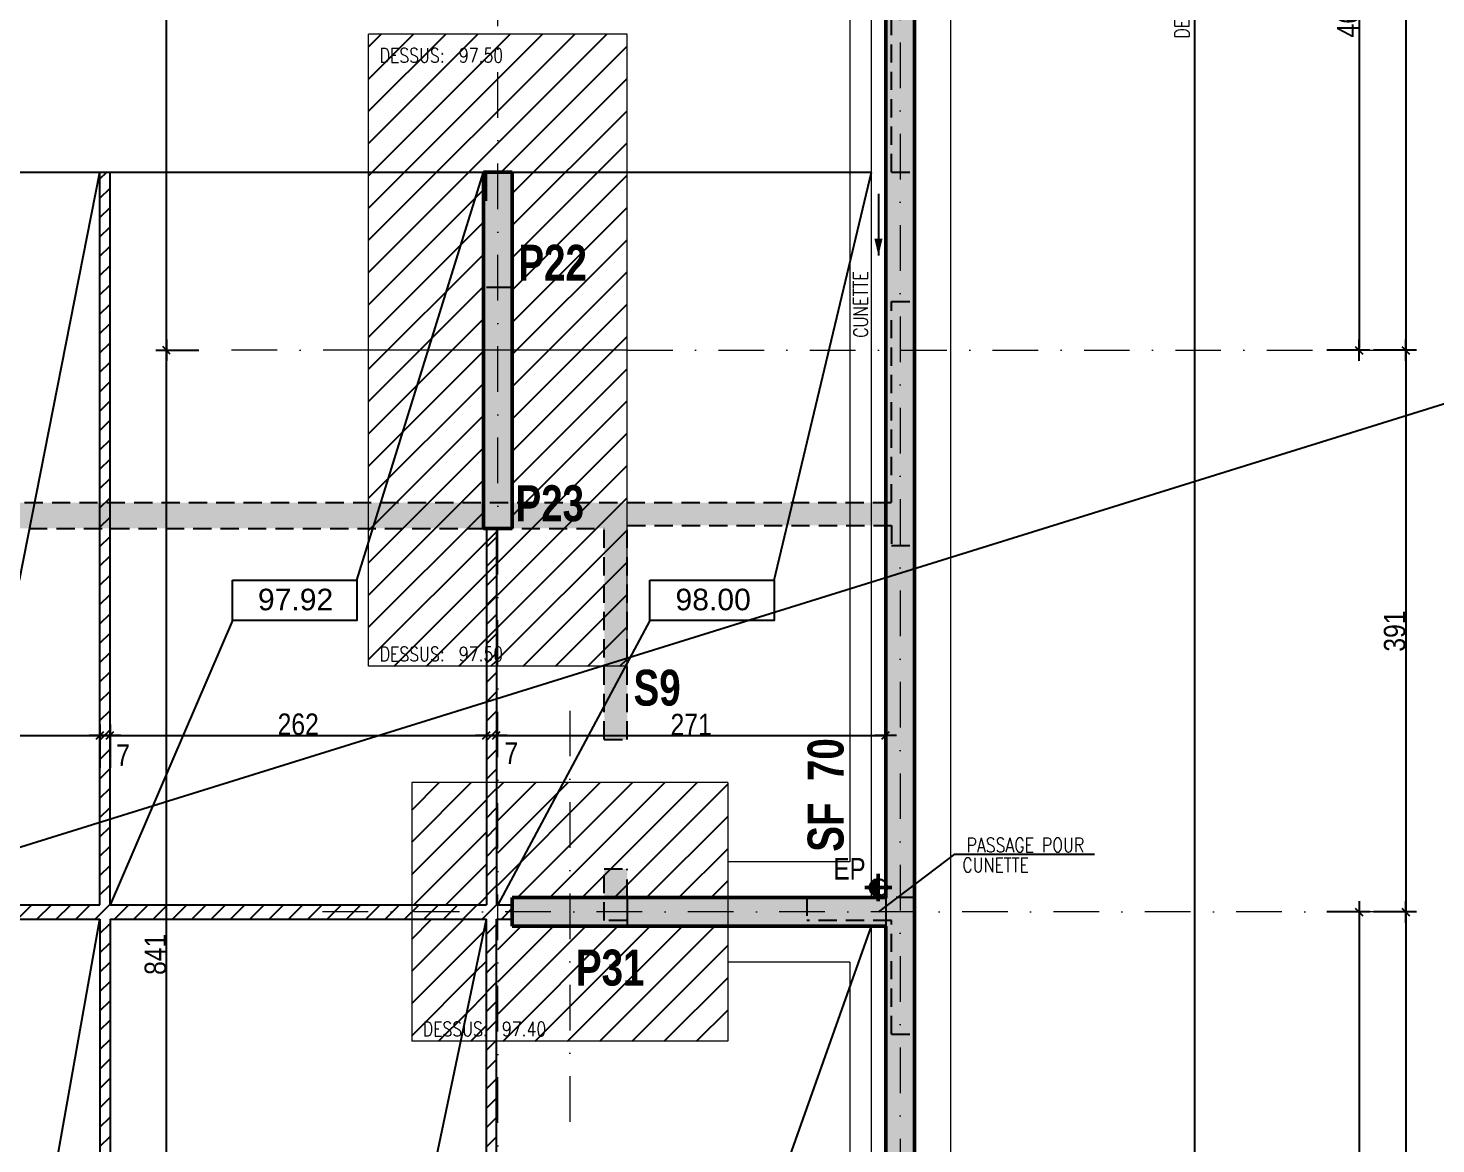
# Model space of a CAD drawing. Header units: centimetres. Extents: x 16433 to 114398, y -50094 to -12305.
# Drawn here: x 43999 to 44979, y -19345 to -18568 of the extents above; entities that cross this region are included whole.
import ezdxf
from ezdxf.enums import TextEntityAlignment as Align

# ---------------------------------------------------------------- set-up
doc = ezdxf.new("R2010")
doc.units = ezdxf.units.CM
doc.header["$LTSCALE"] = 0.5
for name, pattern in [('CACHEX2', [19.05, 12.7, -6.35]), ('TIRETPT2', [12.7, 6.35, -3.175, 0, -3.175]), ('TIRETPTX2', [50.8, 25.4, -12.7, 0, -12.7])]:
    doc.linetypes.add(name, pattern=pattern)
doc.layers.get('DEFPOINTS').update_dxf_attribs({"linetype": 'CONTINUOUS'})
for name, color, linetype in [('01_cloisons', 1, 'CONTINUOUS'), ('01_cote_gen', 4, 'CONTINUOUS'), ('01_murs_sup', 2, 'CACHEX2'), ('01_poch_murs', 253, 'CONTINUOUS'), ('01_poch_poteaux', 250, 'CONTINUOUS'), ('01_poch_Semelles', 253, 'CONTINUOUS'), ('01_resv', 32, 'CONTINUOUS'), ('01_texte', 230, 'CONTINUOUS'), ('AA_COTES', 2, 'CONTINUOUS')]:
    doc.layers.add(name, color=color, linetype=linetype)
for name, color, linetype, lineweight in [('01_murs_coup', 5, 'CONTINUOUS', 60), ('01_sem', 42, 'CONTINUOUS', 15), ('01_tram_axes', 2, 'TIRETPTX2', 9)]:
    doc.layers.add(name, color=color, linetype=linetype, lineweight=lineweight)
doc.styles.add('ARIAL', font='arial.ttf')
doc.styles.add('impact', font='impact.ttf')
doc.styles.add('MATTE_TXT', font='arial.ttf')
doc.styles.add('SIMPLEX1', font='SIMPLEX.shx', dxfattribs={"width": 0.8, "height": 10})
doc.styles.add('STYLE2', font='ARIALN.TTF')
doc.dimstyles.new('JB50', dxfattribs={"dimscale": 0.1, "dimtxt": 150, "dimasz": 15, "dimexe": 0.1, "dimexo": 0.1, "dimgap": 0.09, "dimtad": 1, "dimdec": 1, "dimdsep": 46, "dimtxsty": 'STYLE2', "dimblk1": 'BOND_G', "dimblk2": 'BOND_D', "dimsah": 1, "dimcen": 1.5, "dimdle": 0.01, "dimse1": 1, "dimse2": 1, "dimclrd": 4, "dimclre": 2, "dimclrt": 6, "dimazin": 2, "dimtfac": 2.333333, "dimtdec": 1, "dimtix": 1, "dimtmove": 2, "dimatfit": 3, "dimldrblk": 'BOND_G', "dimfxl": 1, "dimtolj": 1, "dimtzin": 0, "dimarcsym": 0})

# ---------------------------------------------------------------- blocks, each defined once
blk = doc.blocks.new('BOND_G')
at = {"layer": 'AA_COTES', "color": 0}
for p, q in [((0, -5), (0, 15)), ((5, 0), (-5, 0)), ((1.77, 1.77), (-1.77, -1.77))]:
    blk.add_line(p, q, dxfattribs=at)
blk = doc.blocks.new('BOND_D')
at = {"layer": 'AA_COTES', "color": 0}
for p, q in [((5, 0), (-5, 0)), ((-1.77, -1.77), (1.77, 1.77)), ((0, 5), (0, -15))]:
    blk.add_line(p, q, dxfattribs=at)
blk = doc.blocks.new('*D263')
at = {"layer": '01_cote_gen', "color": 4, "lineweight": -2, "transparency": 16777216}
blk.add_line((44094.95, -19631.98), (44094.95, -18793.98), dxfattribs=at)
at = {"layer": 'DEFPOINTS', "color": 0, "transparency": 16777216}
for p in [(44094.95, -18792.48), (44184.78, -18792.48), (44151.7, -19633.48)]:
    blk.add_point(p, dxfattribs=at)
at = {"layer": '01_cote_gen', "color": 4, "lineweight": -2, "transparency": 16777216, "xscale": 1.5, "yscale": 1.5, "zscale": 1.5}
for name, p, rotation in [('BOND_D', (44094.95, -18792.48), 90), ('BOND_G', (44094.95, -19633.48), 270)]:
    blk.add_blockref(name, p, dxfattribs=dict(at, rotation=rotation))
at = {"layer": '01_cote_gen', "color": 6, "transparency": 16777216, "insert": (44087.29, -19212.98), "char_height": 15, "attachment_point": 5, "rotation": 90, "style": 'STYLE2'}
blk.add_mtext('\\A1;841', dxfattribs=at)
blk = doc.blocks.new('*D264')
at = {"layer": '01_cote_gen', "color": 4, "lineweight": -2, "transparency": 16777216}
blk.add_line((44094.95, -18790.98), (44094.95, -18069.98), dxfattribs=at)
at = {"layer": 'DEFPOINTS', "color": 0, "transparency": 16777216}
for p in [(44094.95, -18068.48), (44108.85, -18068.48), (44184.78, -18792.48)]:
    blk.add_point(p, dxfattribs=at)
at = {"layer": '01_cote_gen', "color": 4, "lineweight": -2, "transparency": 16777216, "xscale": 1.5, "yscale": 1.5, "zscale": 1.5}
for name, p, rotation in [('BOND_D', (44094.95, -18068.48), 90), ('BOND_G', (44094.95, -18792.48), 270)]:
    blk.add_blockref(name, p, dxfattribs=dict(at, rotation=rotation))
at = {"layer": '01_cote_gen', "color": 6, "transparency": 16777216, "insert": (44087.41, -18430.48), "char_height": 15, "attachment_point": 5, "rotation": 90, "style": 'STYLE2'}
blk.add_mtext('\\A1;724', dxfattribs=at)
blk = doc.blocks.new('*D275')
at = {"layer": '01_cote_gen', "color": 4, "lineweight": -2, "transparency": 16777216}
blk.add_line((44957.62, -18069.98), (44957.62, -18790.98), dxfattribs=at)
at = {"layer": 'DEFPOINTS', "color": 0, "transparency": 16777216}
for p in [(44820.67, -18068.48), (44878.82, -18792.48), (44957.62, -18792.48)]:
    blk.add_point(p, dxfattribs=at)
at = {"layer": '01_cote_gen', "color": 4, "lineweight": -2, "transparency": 16777216, "xscale": 1.5, "yscale": 1.5, "zscale": 1.5}
for name, p, rotation in [('BOND_G', (44957.62, -18068.48), 90), ('BOND_D', (44957.62, -18792.48), 270)]:
    blk.add_blockref(name, p, dxfattribs=dict(at, rotation=rotation))
at = {"layer": '01_cote_gen', "color": 6, "transparency": 16777216, "insert": (44950.08, -18430.48), "char_height": 15, "attachment_point": 5, "rotation": 90, "style": 'STYLE2'}
blk.add_mtext('\\A1;724', dxfattribs=at)
blk = doc.blocks.new('*D276')
at = {"layer": '01_cote_gen', "color": 4, "lineweight": -2, "transparency": 16777216}
blk.add_line((44957.62, -18793.98), (44957.62, -19181.98), dxfattribs=at)
at = {"layer": 'DEFPOINTS', "color": 0, "transparency": 16777216}
for p in [(44878.82, -18792.48), (44934.88, -19183.48), (44957.62, -19183.48)]:
    blk.add_point(p, dxfattribs=at)
at = {"layer": '01_cote_gen', "color": 4, "lineweight": -2, "transparency": 16777216, "xscale": 1.5, "yscale": 1.5, "zscale": 1.5}
for name, p, rotation in [('BOND_G', (44957.62, -18792.48), 90), ('BOND_D', (44957.62, -19183.48), 270)]:
    blk.add_blockref(name, p, dxfattribs=dict(at, rotation=rotation))
at = {"layer": '01_cote_gen', "color": 6, "transparency": 16777216, "insert": (44949.95, -18987.98), "char_height": 15, "attachment_point": 5, "rotation": 90, "style": 'STYLE2'}
blk.add_mtext('\\A1;391', dxfattribs=at)
blk = doc.blocks.new('*D277')
at = {"layer": '01_cote_gen', "color": 4, "lineweight": -2, "transparency": 16777216}
blk.add_line((44957.62, -19184.98), (44957.62, -19787.98), dxfattribs=at)
at = {"layer": 'DEFPOINTS', "color": 0, "transparency": 16777216}
for p in [(44934.88, -19183.48), (44957.62, -19789.48), (45176.88, -19789.48)]:
    blk.add_point(p, dxfattribs=at)
at = {"layer": '01_cote_gen', "color": 4, "lineweight": -2, "transparency": 16777216, "xscale": 1.5, "yscale": 1.5, "zscale": 1.5}
for name, p, rotation in [('BOND_G', (44957.62, -19183.48), 90), ('BOND_D', (44957.62, -19789.48), 270)]:
    blk.add_blockref(name, p, dxfattribs=dict(at, rotation=rotation))
at = {"layer": '01_cote_gen', "color": 6, "transparency": 16777216, "insert": (44949.95, -19486.48), "char_height": 15, "attachment_point": 5, "rotation": 90, "style": 'STYLE2'}
blk.add_mtext('\\A1;606', dxfattribs=at)
blk = doc.blocks.new('*D285')
at = {"layer": '01_cote_gen', "color": 4, "lineweight": -2, "transparency": 16777216}
blk.add_line((44607.13, -19404.53), (45124.13, -19404.53), dxfattribs=at)
at = {"layer": 'DEFPOINTS', "color": 0, "transparency": 16777216}
for p in [(44605.63, -19323.33), (45125.63, -19404.53), (45125.63, -19598.25)]:
    blk.add_point(p, dxfattribs=at)
at = {"layer": '01_cote_gen', "color": 4, "lineweight": -2, "transparency": 16777216, "xscale": 1.5, "yscale": 1.5, "zscale": 1.5, "rotation": 180}
blk.add_blockref('BOND_G', (44605.63, -19404.53), dxfattribs=at)
at = {"layer": '01_cote_gen', "color": 4, "lineweight": -2, "transparency": 16777216, "xscale": 1.5, "yscale": 1.5, "zscale": 1.5}
blk.add_blockref('BOND_D', (45125.63, -19404.53), dxfattribs=at)
at = {"layer": '01_cote_gen', "color": 6, "transparency": 16777216, "insert": (44865.63, -19396.86), "char_height": 15, "attachment_point": 5, "style": 'STYLE2'}
blk.add_mtext('\\A1;520', dxfattribs=at)
blk = doc.blocks.new('*D324')
at = {"layer": '01_cote_gen', "color": 4, "lineweight": -2, "transparency": 16777216}
blk.add_line((44925.05, -19184.98), (44925.05, -19686.98), dxfattribs=at)
at = {"layer": 'DEFPOINTS', "color": 0, "transparency": 16777216}
for p in [(44901.4, -19183.48), (44902.55, -19688.48), (44925.05, -19688.48)]:
    blk.add_point(p, dxfattribs=at)
at = {"layer": '01_cote_gen', "color": 4, "lineweight": -2, "transparency": 16777216, "xscale": 1.5, "yscale": 1.5, "zscale": 1.5}
for name, p, rotation in [('BOND_G', (44925.05, -19183.48), 90), ('BOND_D', (44925.05, -19688.48), 270)]:
    blk.add_blockref(name, p, dxfattribs=dict(at, rotation=rotation))
at = {"layer": '01_cote_gen', "color": 6, "transparency": 16777216, "insert": (44917.39, -19472.61), "char_height": 15, "attachment_point": 5, "rotation": 90, "style": 'STYLE2'}
blk.add_mtext('\\A1;505', dxfattribs=at)
blk = doc.blocks.new('*D327')
at = {"layer": '01_cote_gen', "color": 4, "lineweight": -2, "transparency": 16777216}
blk.add_line((44925.05, -18329.98), (44925.05, -18790.98), dxfattribs=at)
at = {"layer": 'DEFPOINTS', "color": 0, "transparency": 16777216}
for p in [(44902.55, -18328.48), (44902.55, -18792.48), (44925.05, -18792.48)]:
    blk.add_point(p, dxfattribs=at)
at = {"layer": '01_cote_gen', "color": 4, "lineweight": -2, "transparency": 16777216, "xscale": 1.5, "yscale": 1.5, "zscale": 1.5}
for name, p, rotation in [('BOND_G', (44925.05, -18328.48), 90), ('BOND_D', (44925.05, -18792.48), 270)]:
    blk.add_blockref(name, p, dxfattribs=dict(at, rotation=rotation))
at = {"layer": '01_cote_gen', "color": 6, "transparency": 16777216, "insert": (44917.39, -18560.48), "char_height": 15, "attachment_point": 5, "rotation": 90, "style": 'STYLE2'}
blk.add_mtext('\\A1;464', dxfattribs=at)
blk = doc.blocks.new('*D567')
at = {"layer": '01_cote_gen', "color": 4, "lineweight": -2, "transparency": 16777216}
blk.add_line((43788.13, -19060.6), (44047.13, -19060.6), dxfattribs=at)
at = {"layer": 'DEFPOINTS', "color": 0, "transparency": 16777216}
for p in [(44048.63, -19060.6), (44048.63, -19103.9), (43786.63, -19121.82)]:
    blk.add_point(p, dxfattribs=at)
at = {"layer": '01_cote_gen', "color": 4, "lineweight": -2, "transparency": 16777216, "xscale": 1.5, "yscale": 1.5, "zscale": 1.5, "rotation": 180}
blk.add_blockref('BOND_G', (43786.63, -19060.6), dxfattribs=at)
at = {"layer": '01_cote_gen', "color": 4, "lineweight": -2, "transparency": 16777216, "xscale": 1.5, "yscale": 1.5, "zscale": 1.5}
blk.add_blockref('BOND_D', (44048.63, -19060.6), dxfattribs=at)
at = {"layer": '01_cote_gen', "color": 6, "transparency": 16777216, "insert": (43913.9, -19052.93), "char_height": 15, "attachment_point": 5, "style": 'STYLE2'}
blk.add_mtext('\\A1;262', dxfattribs=at)
blk = doc.blocks.new('*D568')
at = {"layer": '01_cote_gen', "color": 4, "lineweight": -2, "transparency": 16777216}
blk.add_line((44050.13, -19060.6), (44054.13, -19060.6), dxfattribs=at)
at = {"layer": 'DEFPOINTS', "color": 0, "transparency": 16777216}
for p in [(44055.63, -19060.6), (44048.63, -19083.1), (44055.63, -19083.1)]:
    blk.add_point(p, dxfattribs=at)
at = {"layer": '01_cote_gen', "color": 4, "lineweight": -2, "transparency": 16777216, "xscale": 1.5, "yscale": 1.5, "zscale": 1.5, "rotation": 180}
blk.add_blockref('BOND_G', (44048.63, -19060.6), dxfattribs=at)
at = {"layer": '01_cote_gen', "color": 4, "lineweight": -2, "transparency": 16777216, "xscale": 1.5, "yscale": 1.5, "zscale": 1.5}
blk.add_blockref('BOND_D', (44055.63, -19060.6), dxfattribs=at)
at = {"layer": '01_cote_gen', "color": 6, "transparency": 16777216, "insert": (44064.67, -19074.4), "char_height": 15, "attachment_point": 5, "style": 'STYLE2'}
blk.add_mtext('\\A1;7', dxfattribs=at)
blk = doc.blocks.new('*D569')
at = {"layer": '01_cote_gen', "color": 4, "lineweight": -2, "transparency": 16777216}
blk.add_line((44057.13, -19060.6), (44316.13, -19060.6), dxfattribs=at)
at = {"layer": 'DEFPOINTS', "color": 0, "transparency": 16777216}
for p in [(44317.63, -19060.6), (44317.63, -19079.73), (44055.63, -19091.63)]:
    blk.add_point(p, dxfattribs=at)
at = {"layer": '01_cote_gen', "color": 4, "lineweight": -2, "transparency": 16777216, "xscale": 1.5, "yscale": 1.5, "zscale": 1.5, "rotation": 180}
blk.add_blockref('BOND_G', (44055.63, -19060.6), dxfattribs=at)
at = {"layer": '01_cote_gen', "color": 4, "lineweight": -2, "transparency": 16777216, "xscale": 1.5, "yscale": 1.5, "zscale": 1.5}
blk.add_blockref('BOND_D', (44317.63, -19060.6), dxfattribs=at)
at = {"layer": '01_cote_gen', "color": 6, "transparency": 16777216, "insert": (44186.63, -19052.93), "char_height": 15, "attachment_point": 5, "style": 'STYLE2'}
blk.add_mtext('\\A1;262', dxfattribs=at)
blk = doc.blocks.new('*D570')
at = {"layer": '01_cote_gen', "color": 4, "lineweight": -2, "transparency": 16777216}
blk.add_line((44319.13, -19060.6), (44323.13, -19060.6), dxfattribs=at)
at = {"layer": 'DEFPOINTS', "color": 0, "transparency": 16777216}
for p in [(44324.63, -19060.6), (44324.63, -19068.81), (44317.63, -19070.46)]:
    blk.add_point(p, dxfattribs=at)
at = {"layer": '01_cote_gen', "color": 4, "lineweight": -2, "transparency": 16777216, "xscale": 1.5, "yscale": 1.5, "zscale": 1.5, "rotation": 180}
blk.add_blockref('BOND_G', (44317.63, -19060.6), dxfattribs=at)
at = {"layer": '01_cote_gen', "color": 4, "lineweight": -2, "transparency": 16777216, "xscale": 1.5, "yscale": 1.5, "zscale": 1.5}
blk.add_blockref('BOND_D', (44324.63, -19060.6), dxfattribs=at)
at = {"layer": '01_cote_gen', "color": 6, "transparency": 16777216, "insert": (44334.92, -19073), "char_height": 15, "attachment_point": 5, "style": 'STYLE2'}
blk.add_mtext('\\A1;7', dxfattribs=at)
blk = doc.blocks.new('*D571')
at = {"layer": '01_cote_gen', "color": 4, "lineweight": -2, "transparency": 16777216}
blk.add_line((44326.13, -19060.6), (44594.13, -19060.6), dxfattribs=at)
at = {"layer": 'DEFPOINTS', "color": 0, "transparency": 16777216}
for p in [(44324.63, -19039.35), (44595.63, -19045.35), (44595.63, -19060.6)]:
    blk.add_point(p, dxfattribs=at)
at = {"layer": '01_cote_gen', "color": 4, "lineweight": -2, "transparency": 16777216, "xscale": 1.5, "yscale": 1.5, "zscale": 1.5, "rotation": 180}
blk.add_blockref('BOND_G', (44324.63, -19060.6), dxfattribs=at)
at = {"layer": '01_cote_gen', "color": 4, "lineweight": -2, "transparency": 16777216, "xscale": 1.5, "yscale": 1.5, "zscale": 1.5}
blk.add_blockref('BOND_D', (44595.63, -19060.6), dxfattribs=at)
at = {"layer": '01_cote_gen', "color": 6, "transparency": 16777216, "insert": (44460.13, -19053.06), "char_height": 15, "attachment_point": 5, "style": 'STYLE2'}
blk.add_mtext('\\A1;271', dxfattribs=at)

msp = doc.modelspace()

# ---------------------------------------------------------------- hatches: boundary and pattern name
at = {"layer": '01_murs_sup'}
h = msp.add_hatch(dxfattribs=at)
h.set_pattern_fill('DASH', color=256, scale=2.5, angle=135)
h.set_pattern_definition([(135, (25186.803, -57921.042), (-11.2253202, 2e-15), [7.9375, -7.9375])])
h.paths.add_polyline_path([(43786.633, -18898.484), (43786.633, -18730.484), (43751.633, -18730.484), (43751.633, -18661.484), (43733.633, -18661.484), (43733.633, -18748.484), (43768.633, -18748.484), (43768.633, -18898.484), (43733.633, -18898.484), (43733.633, -19205.484), (43751.633, -19205.484), (43751.633, -18916.484), (44399.633, -18916.484), (44399.633, -19063.484), (44415.633, -19063.484), (44415.633, -18914.484), (44599.633, -18914.484), (44599.633, -18928.484), (44615.633, -18928.484), (44615.633, -18758.484), (44599.633, -18758.484), (44599.633, -18898.484)])
h.paths.add_polyline_path([(44399.633, -19153.484), (44399.633, -19189.484), (44415.633, -19189.484), (44415.633, -19173.484), (44415.633, -19153.484)], flags=17)
h.paths.add_polyline_path([(44540.633, -19173.484), (44540.633, -19189.484), (44599.633, -19189.484), (44599.633, -19268.484), (44615.633, -19268.484), (44615.633, -19173.484)])
h.paths.add_polyline_path([(44599.633, -18458.484), (44599.633, -18668.484), (44615.633, -18668.484), (44615.633, -18458.484)])
h.paths.add_polyline_path([(44599.633, -18308.484), (44599.633, -18368.484), (44615.633, -18368.484), (44615.633, -18308.484)])
h.paths.add_polyline_path([(44390.633, -18048.484), (44390.633, -17963.484), (44374.633, -17963.484), (44374.633, -18064.484), (44599.633, -18064.484), (44599.633, -18218.484), (44615.633, -18218.484), (44615.633, -18048.484)])
h.paths.add_polyline_path([(44207.633, -18460.484), (44207.633, -18515.484), (44227.633, -18515.484), (44227.633, -18460.484)])
h.paths.add_polyline_path([(44090.633, -17583.484), (44090.633, -17599.484), (44374.633, -17599.484), (44374.633, -17683.484), (44390.633, -17683.484), (44390.633, -17583.484)])
h.paths.add_polyline_path([(43850.633, -17583.484), (43850.633, -17743.484), (43775.633, -17743.484), (43775.633, -17759.484), (43848.633, -17759.484), (43848.633, -18516.484), (43595.633, -18516.484), (43595.633, -18554.484), (43613.633, -18554.484), (43613.633, -18534.484), (43733.633, -18534.484), (43733.633, -18558.484), (43751.633, -18558.484), (43751.633, -18534.484), (43866.633, -18534.484), (43866.633, -17599.484), (43910.633, -17599.484), (43910.633, -17583.484)])
h.paths.add_polyline_path([(43565.633, -17743.484), (43565.633, -17759.484), (43650.633, -17759.484), (43650.633, -17743.484)])
h.paths.add_polyline_path([(43175.633, -17583.484), (43175.633, -19075.465), (43191.633, -19075.465), (43191.633, -19065.484), (43373.633, -19065.484), (43613.633, -19065.484), (43613.633, -18657.484), (43595.633, -18657.484), (43595.633, -19047.484), (43191.633, -19047.484), (43191.633, -17759.484), (43285.633, -17759.484), (43285.633, -17743.484), (43191.633, -17743.484), (43191.633, -17583.484)])
at = {"layer": '01_poch_murs'}
h = msp.add_hatch(color=256, dxfattribs=at)
h.dxf.hatch_style = 1
h.paths.add_polyline_path([(44615.633, -18398.484), (44595.633, -18398.484), (44595.633, -19173.484), (44415.633, -19173.484), (44415.633, -19193.484), (44595.633, -19193.484), (44595.633, -19698.484), (44695.633, -19698.484), (44695.633, -19799.484), (44715.633, -19799.484), (44715.633, -19678.484), (44615.633, -19678.484)])
h.paths.add_polyline_path([(45135.633, -19779.484), (44717.633, -19779.484), (44717.633, -19799.484), (45115.633, -19799.484), (45115.633, -19964.484), (45182.394, -19964.484), (45182.394, -19944.484), (45135.633, -19944.484)])
h = msp.add_hatch(color=256, dxfattribs=at)
h.dxf.hatch_style = 1
h.paths.add_polyline_path([(44335.633, -18668.484), (44317.633, -18668.484), (44315.633, -18668.484), (44315.633, -18916.484), (44335.633, -18916.484)])
h.paths.add_polyline_path([(43786.633, -18748.484), (43768.633, -18748.484), (43768.633, -18916.484), (43786.633, -18916.484)])
h = msp.add_hatch(dxfattribs=at)
h.set_pattern_fill('ANSI31', color=256, scale=3)
h.set_pattern_definition([(45, (-10233.557, 8782.937), (-6.7351921, 6.7351921), [])])
h.paths.add_polyline_path([(44055.633, -18668.484), (44048.633, -18668.484), (44048.633, -19178.484), (43786.633, -19178.484), (43786.633, -19188.484), (44048.633, -19188.484), (44048.633, -19698.484), (44055.633, -19698.484), (44055.633, -19188.484), (44317.633, -19188.484), (44317.633, -19588.484), (44324.633, -19588.484), (44324.633, -19188.484), (44335.633, -19188.484), (44335.633, -19178.484), (44324.633, -19178.484), (44324.633, -18916.484), (44317.633, -18916.484), (44317.633, -19178.484), (44055.633, -19178.484)])
at = {"layer": '01_poch_poteaux'}
h = msp.add_hatch(color=256, dxfattribs=at)
h.dxf.hatch_style = 1
h.paths.add_polyline_path([(44335.633, -18678.484), (44326.633, -18678.484), (44326.633, -18708.484), (44335.633, -18708.484)])
h.paths.add_polyline_path([(44326.633, -18678.484), (44315.633, -18678.484), (44315.633, -18688.484), (44315.633, -18708.484), (44326.633, -18708.484)])
h.paths.add_polyline_path([(44326.633, -18668.484), (44315.633, -18668.484), (44315.633, -18678.484), (44326.633, -18678.484)])
h.paths.add_polyline_path([(44335.633, -18668.484), (44326.633, -18668.484), (44326.633, -18678.484), (44335.633, -18678.484)])
h.paths.add_polyline_path([(44335.633, -18708.484), (44326.633, -18708.484), (44326.633, -18748.484), (44335.633, -18748.484)])
h.paths.add_polyline_path([(44326.633, -18708.484), (44315.633, -18708.484), (44315.633, -18748.484), (44326.633, -18748.484)])
h = msp.add_hatch(color=256, dxfattribs=at)
h.dxf.hatch_style = 1
h.paths.add_polyline_path([(44335.633, -18846.484), (44326.633, -18846.484), (44326.633, -18876.484), (44335.633, -18876.484)])
h.paths.add_polyline_path([(44326.633, -18846.484), (44315.633, -18846.484), (44315.633, -18856.484), (44315.633, -18876.484), (44326.633, -18876.484)])
h.paths.add_polyline_path([(44326.633, -18836.484), (44315.633, -18836.484), (44315.633, -18846.484), (44326.633, -18846.484)])
h.paths.add_polyline_path([(44335.633, -18836.484), (44326.633, -18836.484), (44326.633, -18846.484), (44335.633, -18846.484)])
h.paths.add_polyline_path([(44335.633, -18876.484), (44326.633, -18876.484), (44326.633, -18916.484), (44335.633, -18916.484)])
h.paths.add_polyline_path([(44326.633, -18876.484), (44315.633, -18876.484), (44315.633, -18916.484), (44326.633, -18916.484)])
h = msp.add_hatch(color=256, dxfattribs=at)
h.dxf.hatch_style = 1
h.paths.add_polyline_path([(44375.633, -19173.484), (44335.633, -19173.484), (44335.633, -19183.484), (44375.633, -19183.484)])
h.paths.add_polyline_path([(44415.633, -19173.484), (44375.633, -19173.484), (44375.633, -19183.484), (44415.633, -19183.484)])
h.paths.add_polyline_path([(44415.633, -19183.484), (44375.633, -19183.484), (44375.633, -19193.484), (44415.633, -19193.484)])
h.paths.add_polyline_path([(44375.633, -19183.484), (44335.633, -19183.484), (44335.633, -19193.484), (44375.633, -19193.484)])
at = {"layer": '01_poch_Semelles', "linetype": 'CACHEX2', "ltscale": 2}
h = msp.add_hatch(dxfattribs=at)
h.set_pattern_fill('ANSI31', color=256, scale=5)
h.paths.add_polyline_path([(44325.633, -18572.484), (44235.633, -18572.484), (44235.633, -18668.484), (44315.633, -18668.484), (44325.633, -18668.484)])
h.paths.add_polyline_path([(44415.633, -18572.484), (44325.633, -18572.484), (44325.633, -18668.484), (44335.633, -18668.484), (44415.633, -18668.484)])
h.paths.add_polyline_path([(44415.633, -18668.484), (44335.633, -18668.484), (44335.633, -18792.484), (44415.633, -18792.484)])
h.paths.add_polyline_path([(44315.633, -18668.484), (44235.633, -18668.484), (44235.633, -18792.484), (44277.101, -18792.484)])
h.paths.add_polyline_path([(44315.633, -18668.484), (44277.101, -18792.484), (44315.633, -18792.484)], flags=17)
h.paths.add_polyline_path([(44315.633, -18792.484), (44277.101, -18792.484), (44235.633, -18925.939), (44235.633, -19012.484), (44317.633, -19012.484), (44317.633, -18916.484), (44315.633, -18916.484)])
h.paths.add_polyline_path([(44277.101, -18792.484), (44235.633, -18792.484), (44235.633, -18925.939)], flags=17)
h.paths.add_polyline_path([(44324.633, -18916.484), (44317.633, -18916.484), (44317.633, -19012.484), (44324.633, -19012.484)])
h.paths.add_polyline_path([(44415.633, -18792.484), (44335.633, -18792.484), (44335.633, -18916.484), (44325.633, -18916.484), (44325.633, -19012.484), (44414.425, -19012.484), (44415.633, -19010.227)])
h.paths.add_polyline_path([(44295.34, -19011.14), (44332.34, -19011.14), (44332.34, -18996.14), (44295.34, -18996.14)], flags=9)
h.paths.add_polyline_path([(44330.985, -18919.302), (44392.497, -18919.302), (44392.497, -18880.32), (44330.985, -18880.32)], flags=24)
h = msp.add_hatch(dxfattribs=at)
h.set_pattern_fill('ANSI31', color=256, scale=5)
h.paths.add_polyline_path([(44325.633, -19178.484), (44371.099, -19093.484), (44325.633, -19093.484)], flags=17)
h.paths.add_polyline_path([(44317.633, -19093.484), (44265.633, -19093.484), (44265.633, -19178.484), (44317.633, -19178.484)])
h.paths.add_polyline_path([(44325.633, -19178.484), (44335.633, -19178.484), (44335.633, -19173.484), (44375.633, -19173.484), (44375.633, -19093.484), (44371.099, -19093.484)])
h.paths.add_polyline_path([(44375.633, -19093.484), (44375.633, -19173.484), (44485.633, -19173.484), (44485.633, -19148.484), (44485.633, -19093.484)])
h.paths.add_polyline_path([(44485.633, -19193.484), (44375.633, -19193.484), (44375.633, -19273.484), (44485.633, -19273.484)])
h.paths.add_polyline_path([(44375.633, -19193.484), (44335.633, -19193.484), (44335.633, -19188.484), (44325.633, -19188.484), (44325.633, -19273.484), (44375.633, -19273.484)])
h.paths.add_polyline_path([(44265.633, -19188.484), (44265.633, -19273.484), (44299.781, -19273.484), (44317.633, -19188.484)])
h.paths.add_polyline_path([(44374.953, -19242.5), (44432.635, -19242.5), (44432.635, -19203.518), (44374.953, -19203.518)], flags=9)
h.paths.add_polyline_path([(44325.34, -19272.14), (44362.34, -19272.14), (44362.34, -19257.14), (44325.34, -19257.14)], flags=9)
h.paths.add_polyline_path([(44269.817, -19272.14), (44322.055, -19272.14), (44322.055, -19257.14), (44269.817, -19257.14)], flags=9)
h = msp.add_hatch(dxfattribs=at)
h.set_pattern_fill('ANSI31', color=256, scale=5)
h.paths.add_polyline_path([(44317.633, -19188.484), (44299.781, -19273.484), (44317.633, -19273.484)])
h.paths.add_polyline_path([(44269.817, -19272.14), (44322.055, -19272.14), (44322.055, -19257.14), (44269.817, -19257.14)], flags=9)
at = {"layer": '01_resv'}
h = msp.add_hatch(color=256, dxfattribs=at)
h.dxf.hatch_style = 1
h.paths.add_polyline_path([(44592.203, -19160.755, 0.0755456), (44590.42, -19160.484), (44590.42, -19162.509, -0.0929855)])
h.paths.add_polyline_path([(44590.42, -19162.509), (44590.42, -19160.484, 0.4047261), (44584.424, -19166.289), (44584.64, -19166.484), (44589.206, -19166.484, -0.1569985)])
h.paths.add_polyline_path([(44584.64, -19166.484), (44584.42, -19166.484, 0.4142136), (44590.42, -19172.484), (44590.42, -19171.687)])
h.paths.add_polyline_path([(44589.206, -19166.484), (44584.64, -19166.484), (44590.42, -19171.687), (44590.42, -19170.256, -0.1493372)], flags=17)
h.paths.add_polyline_path([(44590.42, -19170.256), (44590.42, -19171.687), (44591.243, -19172.428, 0.0501962), (44592.41, -19172.145, -0.1021907)])
h.paths.add_polyline_path([(44590.42, -19171.687), (44590.42, -19172.484, 0.0343801), (44591.243, -19172.428)])

# ---------------------------------------------------------------- linework, layer by layer
at = {"layer": '01_cloisons'}
for p, q in [((44048.633, -19178.484), (44048.633, -18668.484)), ((44048.633, -18668.484), (44055.633, -18668.484)), ((44055.633, -19178.484), (44055.633, -18668.484)), ((44317.633, -18916.484), (44317.633, -19178.484)), ((44317.633, -18916.484), (44324.633, -18916.484)), ((44324.633, -18916.484), (44324.633, -19178.484)), ((43786.633, -19178.484), (44048.633, -19178.484)), ((44055.633, -19178.484), (44317.633, -19178.484)), ((44324.633, -19178.484), (44335.633, -19178.484)), ((44335.633, -19178.484), (44335.633, -19188.484)), ((43786.633, -19188.484), (44048.633, -19188.484)), ((44048.633, -19188.484), (44048.633, -19698.484)), ((44055.633, -19188.484), (44055.633, -19698.484)), ((44055.633, -19188.484), (44317.633, -19188.484)), ((44317.633, -19588.484), (44317.633, -19188.484)), ((44324.633, -19188.484), (44335.633, -19188.484)), ((44324.633, -19588.484), (44324.633, -19188.484))]:
    msp.add_line(p, q, dxfattribs=at)
at = {"layer": '01_murs_coup', "linetype": 'Continuous', "lineweight": 50}
for p, q in [((44595.633, -18318.484), (44595.633, -19173.484)), ((44615.633, -18338.484), (44615.633, -19678.484)), ((44315.633, -18916.484), (44315.633, -18668.484)), ((44315.633, -18668.484), (44335.633, -18668.484)), ((44317.633, -18668.484), (44335.633, -18668.484)), ((44335.633, -18916.484), (44335.633, -18668.484)), ((44335.633, -18916.484), (44315.633, -18916.484)), ((44335.633, -19173.484), (44595.633, -19173.484)), ((44335.633, -19173.484), (44335.633, -19193.484)), ((44335.633, -19193.484), (44595.633, -19193.484)), ((44595.633, -19193.484), (44595.633, -19698.484))]:
    msp.add_line(p, q, dxfattribs=at)
at = {"layer": '01_murs_sup', "ltscale": 2}
for p, q in [((44599.633, -18668.484), (44599.633, -18458.484)), ((44615.633, -18668.484), (44615.633, -18458.484)), ((44599.633, -18668.484), (44615.633, -18668.484)), ((44599.633, -18898.484), (44599.633, -18758.484)), ((44599.633, -18758.484), (44615.633, -18758.484)), ((44615.633, -18928.484), (44615.633, -18758.484)), ((43786.633, -18898.484), (44599.633, -18898.484)), ((43751.633, -18916.484), (44399.633, -18916.484)), ((44399.633, -19063.484), (44399.633, -18916.484)), ((44415.633, -19063.484), (44415.633, -18914.484)), ((44415.633, -18914.484), (44599.633, -18914.484)), ((44599.633, -18914.484), (44599.633, -18928.484)), ((44599.633, -18928.484), (44615.633, -18928.484)), ((44399.633, -19063.484), (44415.633, -19063.484)), ((44399.633, -19189.484), (44399.633, -19153.484)), ((44399.633, -19153.484), (44415.633, -19153.484)), ((44415.633, -19173.484), (44415.633, -19153.484)), ((44415.633, -19173.484), (44415.633, -19189.484)), ((44615.633, -19173.484), (44540.633, -19173.484)), ((44540.633, -19173.484), (44540.633, -19189.484)), ((44615.633, -19268.484), (44615.633, -19173.484)), ((44415.633, -19189.484), (44399.633, -19189.484)), ((44599.633, -19189.484), (44540.633, -19189.484)), ((44599.633, -19268.484), (44599.633, -19189.484)), ((44599.633, -19268.484), (44615.633, -19268.484))]:
    msp.add_line(p, q, dxfattribs=at)
at = {"layer": '01_poch_murs'}
msp.add_line((37832.394, -21056.715), (64082.109, -12882.714), dxfattribs=at)
at = {"layer": '01_poch_poteaux'}
for p, q in [((44317.633, -18688.484), (44317.633, -18668.484)), ((44317.633, -18748.484), (44335.633, -18748.484)), ((44317.633, -18916.484), (44335.633, -18916.484)), ((44415.633, -19173.484), (44415.633, -19193.484))]:
    msp.add_line(p, q, dxfattribs=at)
at = {"layer": '01_resv', "linetype": 'Continuous', "lineweight": 50}
for p, q in [((44590.42, -19157.051), (44590.42, -19175.918)), ((44599.854, -19166.484), (44580.987, -19166.484))]:
    msp.add_line(p, q, dxfattribs=at)
at = {"layer": '01_resv'}
msp.add_line((44595.633, -19173.484), (44595.633, -19193.484), dxfattribs=at)
msp.add_circle((44590.42, -19166.484), 6, dxfattribs=at)
msp.add_arc((44595.987, -19166.383), 6.782, 123.918116, 238.171643, dxfattribs=at)
msp.add_solid([(44585.633, -19173.484), (44595.633, -19173.484), (44595.633, -19193.484), (44585.633, -19193.484)], dxfattribs=at)
at = {"layer": '01_sem', "linetype": 'Continuous'}
for p, q in [((44570.633, -18293.484), (44570.633, -19148.484)), ((44585.633, -19173.484), (44585.633, -18318.484)), ((44640.633, -18363.484), (44640.633, -19653.484)), ((44415.633, -18572.484), (44235.633, -18572.484)), ((44235.633, -19012.484), (44235.633, -18572.484)), ((44415.633, -19012.484), (44415.633, -18572.484)), ((44415.633, -18792.484), (44235.633, -18792.484)), ((44415.633, -19012.484), (44235.633, -19012.484)), ((44265.633, -19093.484), (44265.633, -19273.484)), ((44485.633, -19093.484), (44265.633, -19093.484)), ((44485.633, -19093.484), (44485.633, -19148.484)), ((44570.633, -19148.484), (44485.633, -19148.484)), ((44485.633, -19148.484), (44485.633, -19273.484)), ((44585.633, -19708.484), (44585.633, -19193.484)), ((44570.633, -19218.484), (44485.633, -19218.484)), ((44570.633, -19218.484), (44570.633, -19723.484)), ((44485.633, -19273.484), (44265.633, -19273.484))]:
    msp.add_line(p, q, dxfattribs=at)
at = {"layer": '01_texte'}
for p, q in [((44810.427, -17176.912), (44810.428, -20785.484)), ((43786.633, -18668.484), (44315.633, -18668.484)), ((43992.548, -18952.563), (44048.633, -18668.484)), ((44227.359, -18952.563), (44315.633, -18668.484)), ((44335.633, -18668.484), (44585.633, -18668.484)), ((44518.025, -18952.563), (44585.633, -18668.484)), ((44590.54, -18683.551), (44590.54, -18726.579)), ((44140.782, -18980.659), (44055.633, -19178.484)), ((44431.448, -18980.659), (44325.633, -19178.484)), ((44643.408, -19143.162), (44590.633, -19183.484)), ((44643.408, -19143.162), (44740.876, -19143.162)), ((44007.999, -19416.99), (44048.633, -19188.484)), ((44269.641, -19416.99), (44317.633, -19188.484)), ((44506.327, -19416.99), (44585.633, -19193.484))]:
    msp.add_line(p, q, dxfattribs=at)
for points in [[(44140.782, -18952.563), (44227.359, -18952.563), (44227.359, -18980.659), (44140.782, -18980.659)], [(44431.448, -18952.563), (44518.025, -18952.563), (44518.025, -18980.659), (44431.448, -18980.659)]]:
    msp.add_lwpolyline(points, close=True, dxfattribs=at)
for points in [[(44590.54, -18726.579), (44587.681, -18714.795), (44590.54, -18714.795)], [(44590.54, -18726.579), (44593.398, -18714.795), (44590.54, -18714.795)]]:
    msp.add_solid(points, dxfattribs=at)
at = {"layer": '01_tram_axes', "linetype": 'TIRETPT2', "ltscale": 10}
for p, q in [((44605.633, -18260.217), (44605.633, -19843.155)), ((44325.633, -19902.625), (44325.633, -18296.737)), ((44235.633, -18792.484), (44133.924, -18792.484)), ((44415.633, -18792.484), (44934.884, -18792.484)), ((44375.633, -19043.399), (44375.633, -19343.203)), ((44934.884, -19183.484), (44194.498, -19183.484))]:
    msp.add_line(p, q, dxfattribs=at)

# ---------------------------------------------------------------- texts
at = {"layer": '01_texte', "style": 'SIMPLEX1', "width": 0.8}
for s, p in [('DESSUS:', (44809.916, -18552.759)), ('CUNETTE', (44586.246, -18760.663))]:
    msp.add_text(s, height=10, rotation=90, dxfattribs=at).set_placement(p, align=Align.BOTTOM_CENTER)
at = {"layer": '01_texte', "width": 0.8}
for s, height, style, p in [('DESSUS:', 10, 'SIMPLEX1', (44265.936, -18595.279)), ('97.50', 10, 'SIMPLEX1', (44313.84, -18595.279)), ('DESSUS:', 10, 'SIMPLEX1', (44265.936, -19011.973)), ('97.50', 10, 'SIMPLEX1', (44313.84, -19011.973)), ('PASSAGE POUR', 10, 'SIMPLEX1', (44692.819, -19144.923)), ('EP', 15, 'MATTE_TXT', (44570.424, -19165.421)), ('CUNETTE', 10, 'SIMPLEX1', (44672.141, -19158.83)), ('DESSUS:', 10, 'SIMPLEX1', (44295.936, -19272.973)), ('97.40', 10, 'SIMPLEX1', (44343.84, -19272.973))]:
    msp.add_text(s, height=height, dxfattribs=dict(at, style=style)).set_placement(p, align=Align.BOTTOM_CENTER)
at = {"layer": '01_texte', "style": 'impact'}
for s, p in [('P22', (44363.741, -18751.599)), ('P23', (44361.741, -18918.981)), ('S9', (44436.465, -19047.389)), ('P31', (44403.794, -19242.18))]:
    msp.add_text(s, height=25, dxfattribs=at).set_placement(p, align=Align.BOTTOM_CENTER)
msp.add_text('SF  70', height=25, rotation=90, dxfattribs=at).set_placement((44573.736, -19102.057), align=Align.BOTTOM_CENTER)
at = {"layer": '01_texte', "char_height": 15, "width": 90.385, "attachment_point": 5, "style": 'ARIAL'}
for s, insert in [('97.92', (44184.793, -18966.1)), ('98.00', (44475.458, -18966.1))]:
    msp.add_mtext(s, dxfattribs=dict(at, insert=insert))

# ---------------------------------------------------------------- dimensions: what is measured, and where the dimension line sits
at = {"layer": '01_cote_gen'}
for base, p1, p2, picture, middle in [((44094.953, -18068.484), (44184.778, -18792.484), (44108.849, -18068.484), '*D264', (44087.413, -18430.484)), ((44957.622, -18792.484), (44820.675, -18068.484), (44878.822, -18792.484), '*D275', (44950.082, -18430.484)), ((44925.055, -18792.484), (44902.555, -18328.484), (44902.555, -18792.484), '*D327', (44917.387, -18560.484)), ((44094.953, -18792.484), (44151.7, -19633.484), (44184.778, -18792.484), '*D263', (44087.286, -19212.984)), ((44957.622, -19183.484), (44878.822, -18792.484), (44934.884, -19183.484), '*D276', (44949.954, -18987.984)), ((44957.622, -19789.484), (44934.884, -19183.484), (45176.875, -19789.484), '*D277', (44949.954, -19486.484))]:
    dim = msp.add_linear_dim(base=base, p1=p1, p2=p2, angle=90, dimstyle='JB50', dxfattribs=at)
    dim.commit()
    dim.dimension.update_dxf_attribs({"geometry": picture, "text_midpoint": middle})
for base, p1, p2, picture, middle in [((44595.633, -19060.596), (44324.633, -19039.349), (44595.633, -19045.355), '*D571', (44460.133, -19053.057)), ((44317.633, -19060.596), (44055.633, -19091.628), (44317.633, -19079.73), '*D569', (44186.633, -19052.929)), ((45125.633, -19404.527), (44605.633, -19323.33), (45125.633, -19598.253), '*D285', (44865.633, -19396.86))]:
    dim = msp.add_linear_dim(base=base, p1=p1, p2=p2, dimstyle='JB50', dxfattribs=at)
    dim.commit()
    dim.dimension.update_dxf_attribs({"geometry": picture, "text_midpoint": middle})
for base, p1, p2, picture, middle in [((44048.633, -19060.596), (43786.633, -19121.825), (44048.633, -19103.904), '*D567', (43913.897, -19052.929)), ((44055.633, -19060.596), (44048.633, -19083.096), (44055.633, -19083.096), '*D568', (44064.672, -19074.397)), ((44324.633, -19060.596), (44317.633, -19070.459), (44324.633, -19068.813), '*D570', (44334.919, -19072.999))]:
    dim = msp.add_linear_dim(base=base, p1=p1, p2=p2, dimstyle='JB50', dxfattribs=at)
    dim.commit()
    dim.dimension.update_dxf_attribs({"geometry": picture, "text_midpoint": middle, "dimtype": 160})
dim = msp.add_linear_dim(base=(44925.055, -19688.484), p1=(44901.397, -19183.484), p2=(44902.555, -19688.484), angle=90, dimstyle='JB50', dxfattribs=at)
dim.commit()
dim.dimension.update_dxf_attribs({"geometry": '*D324', "text_midpoint": (44917.387, -19472.613), "dimtype": 160})

doc.saveas('drawing.dxf')
